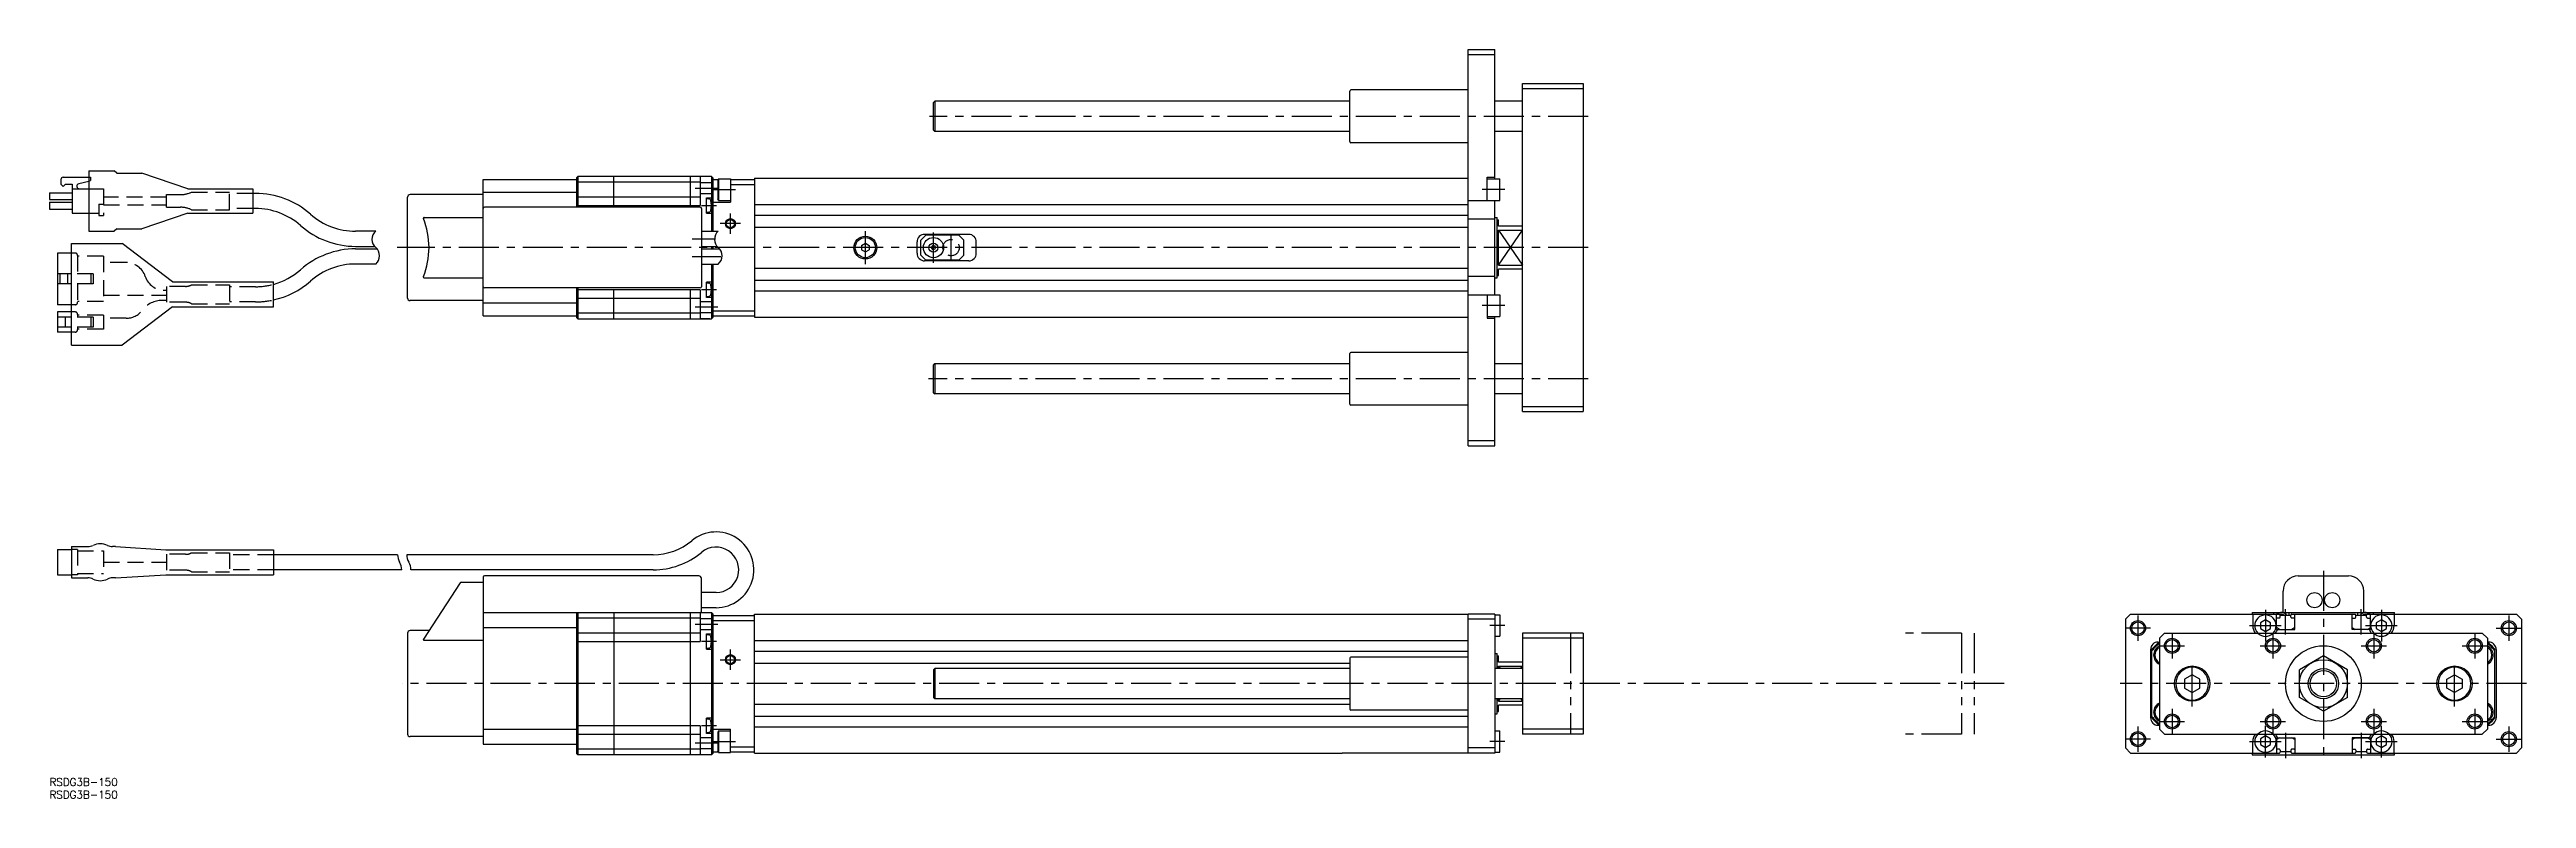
# Model space of a CAD drawing. Extents: x 0 to 982, y -8 to 289.
import ezdxf

# ---------------------------------------------------------------- set-up
doc = ezdxf.new("R2010")
doc.units = 0
doc.header["$LTSCALE"] = 0.5
for name, pattern in [('CENTER', [50.8, 31.75, -6.35, 6.35, -6.35]), ('DASHED', [19.05, 12.7, -6.35]), ('PHANTOM', [63.5, 31.75, -6.35, 6.35, -6.35, 6.35, -6.35])]:
    doc.linetypes.add(name, pattern=pattern)
for name, color, linetype in [('MSM_CENTER', 1, 'CENTER'), ('MSM_CONTINUOUS', 7, 'CONTINUOUS'), ('MSM_DASHED', 4, 'DASHED'), ('MSM_IMAGINARY', 6, 'PHANTOM'), ('MSM_NARROW', 5, 'CONTINUOUS'), ('MSM_PART_NUMBER', 7, 'CONTINUOUS')]:
    doc.layers.add(name, color=color, linetype=linetype)
doc.styles.get("Standard").update_dxf_attribs({"font": 'txt.shx', "height": 3, "bigfont": 'bigfont.shx'})

# ---------------------------------------------------------------- blocks, each defined once
blk = doc.blocks.new('*U2')
at = {"layer": 'MSM_PART_NUMBER'}
blk.add_text('RSDG3B-150', height=3, dxfattribs=at).set_placement((0, -3))
blk = doc.blocks.new('*U3')
at = {"layer": 'MSM_PART_NUMBER'}
blk.add_text('RSDG3B-150', height=3, dxfattribs=at).set_placement((0, -8))

msp = doc.modelspace()

# ---------------------------------------------------------------- linework, layer by layer
at = {"layer": 'MSM_CENTER'}
for p, q in [((609.9, 262.3), (348.9, 262.3)), ((255.9, 233.87), (264.9, 233.87)), ((258.4, 227), (264.4, 227)), ((262.9, 233.28), (271.9, 233.28)), ((576.9, 233.28), (567.9, 233.28)), ((273.9, 219.8), (265.9, 219.8)), ((269.9, 215.8), (269.9, 223.8)), ((323.4, 203.8), (323.4, 216.8)), ((350.4, 204.3), (350.4, 216.3)), ((609.9, 210.3), (137.76, 210.3)), ((254.76, 213.8), (264.04, 213.8)), ((254.76, 206.8), (266.08, 206.8)), ((357.4, 205.05), (357.4, 215.55)), ((264.9, 186.73), (255.9, 186.73)), ((264.4, 193.6), (258.4, 193.6)), ((576.9, 187.32), (567.9, 187.32)), ((609.9, 158.3), (348.4, 158.3)), ((901.4, 82.2), (901.4, 8)), ((255.9, 61.07), (264.9, 61.07)), ((576.9, 60.48), (570.9, 60.48)), ((832.9, 59.5), (822.9, 59.5)), ((827.9, 64.5), (827.9, 54.5)), ((872.17, 60.48), (884.67, 60.48)), ((878.42, 66.73), (878.42, 54.23)), ((886.4, 57), (886.4, 67)), ((916.4, 57), (916.4, 67)), ((918.13, 60.48), (930.63, 60.48)), ((924.38, 66.73), (924.38, 54.23)), ((969.9, 59.5), (979.9, 59.5)), ((974.9, 64.5), (974.9, 54.5)), ((264.4, 54.2), (258.4, 54.2)), ((269.9, 43), (269.9, 51)), ((836.4, 52.5), (846.4, 52.5)), ((841.4, 57.5), (841.4, 47.5)), ((876.4, 52.5), (886.4, 52.5)), ((881.4, 57.5), (881.4, 47.5)), ((916.4, 52.5), (926.4, 52.5)), ((921.4, 57.5), (921.4, 47.5)), ((956.4, 52.5), (966.4, 52.5)), ((961.4, 57.5), (961.4, 47.5)), ((265.9, 47), (273.9, 47)), ((849.4, 28.5), (849.4, 46.5)), ((953.4, 28.5), (953.4, 46.5)), ((774.9, 37.5), (139.9, 37.5)), ((981.9, 37.5), (820.9, 37.5)), ((264.4, 20.8), (258.4, 20.8)), ((827.9, 20.5), (827.9, 10.5)), ((836.4, 22.5), (846.4, 22.5)), ((841.4, 27.5), (841.4, 17.5)), ((876.4, 22.5), (886.4, 22.5)), ((878.42, 8.27), (878.42, 20.77)), ((881.4, 27.5), (881.4, 17.5)), ((916.4, 22.5), (926.4, 22.5)), ((921.4, 27.5), (921.4, 17.5)), ((924.38, 8.27), (924.38, 20.77)), ((956.4, 22.5), (966.4, 22.5)), ((961.4, 27.5), (961.4, 17.5)), ((974.9, 20.5), (974.9, 10.5)), ((264.9, 13.93), (255.9, 13.93)), ((262.9, 14.52), (271.9, 14.52)), ((576.9, 14.52), (570.9, 14.52)), ((832.9, 15.5), (822.9, 15.5)), ((872.17, 14.52), (884.67, 14.52)), ((886.4, 18), (886.4, 8)), ((916.4, 18), (916.4, 8)), ((918.13, 14.52), (930.63, 14.52)), ((969.9, 15.5), (979.9, 15.5))]:
    msp.add_line(p, q, dxfattribs=at)
at = {"layer": 'MSM_CONTINUOUS', "linetype": 'CONTINUOUS'}
for p, q in [((562.4, 131.8), (562.4, 288.8)), ((562.4, 288.8), (572.9, 288.8)), ((562.4, 286.8), (572.9, 286.8)), ((572.9, 237.53), (572.9, 288.8)), ((583.9, 145.3), (583.9, 275.3)), ((583.9, 275.3), (607.9, 275.3)), ((607.9, 275.3), (607.9, 145.3)), ((350.9, 268.3), (350.4, 267.8)), ((350.4, 256.8), (350.4, 267.8)), ((515.08, 268.3), (350.9, 268.3)), ((350.9, 268.3), (350.9, 256.3)), ((515.4, 252.3), (515.4, 272.3)), ((562.4, 272.8), (515.9, 272.8)), ((583.9, 268.3), (572.9, 268.3)), ((583.9, 273.3), (607.9, 273.3)), ((350.4, 256.8), (350.9, 256.3)), ((515.08, 256.3), (350.9, 256.3)), ((583.9, 256.3), (572.9, 256.3)), ((562.4, 251.8), (515.9, 251.8)), ((171.9, 237.3), (208.9, 237.3)), ((208.9, 238), (209.4, 238.5)), ((208.9, 238), (208.9, 226.3)), ((262.4, 238.5), (209.4, 238.5)), ((209.4, 238.5), (209.4, 226.3)), ((209.4, 236.32), (257.9, 236.32)), ((253.9, 238.5), (253.9, 227)), ((257.9, 238.5), (257.9, 227)), ((262.4, 238.5), (262.4, 216.8)), ((262.9, 238), (262.4, 238.5)), ((262.9, 238), (262.9, 216.8)), ((262.9, 237.3), (265.07, 237.3)), ((265.2, 237.53), (264.9, 237.01)), ((264.9, 237.01), (264.9, 229.55)), ((265.2, 237.53), (265.2, 229.03)), ((265.2, 237.53), (269.9, 237.53)), ((269.9, 237.53), (269.9, 228.3)), ((269.9, 237.3), (279.4, 237.3)), ((279.4, 237.8), (562.4, 237.8)), ((279.4, 237.8), (279.4, 182.8)), ((569.9, 228.95), (569.9, 238.28)), ((569.9, 238.28), (572.9, 238.28)), ((569.9, 237.53), (574.9, 237.53)), ((574.9, 229.03), (574.9, 237.53)), ((171.9, 232.22), (208.9, 232.22)), ((257.9, 226.3), (172.4, 226.3)), ((209.4, 230.42), (257.9, 230.42)), ((209.4, 227), (257.9, 227)), ((260.4, 224), (260.4, 230)), ((260.4, 230), (262.9, 230)), ((260.4, 224.25), (260.4, 229.75)), ((260.4, 229.75), (261.25, 229.68)), ((262.9, 228.3), (269.9, 228.3)), ((265.2, 229.03), (264.9, 229.55)), ((265.2, 229.03), (269.9, 229.03)), ((269.9, 235.3), (279.4, 235.3)), ((279.4, 227.45), (562.4, 227.45)), ((562.4, 228.95), (569.9, 228.95)), ((569.9, 229.03), (574.9, 229.03)), ((572.9, 191.57), (572.9, 229.03)), ((258.4, 225.8), (258.4, 194.8)), ((258.4, 216.8), (265.09, 216.8)), ((261.25, 224.32), (260.4, 224.25)), ((260.4, 224), (262.9, 224)), ((279.4, 223.15), (562.4, 223.15)), ((279.4, 218.38), (562.4, 218.38)), ((562.4, 221.65), (572.9, 221.65)), ((572.9, 222.3), (573.9, 222.3)), ((573.9, 198.3), (573.9, 222.3)), ((573.9, 221.3), (574.4, 221.3)), ((574.4, 218.8), (574.4, 221.3)), ((583.9, 218.8), (574.4, 218.8)), ((574.4, 203.32), (574.4, 217.28)), ((574.4, 217.28), (583.9, 217.28)), ((258.4, 210.8), (264.59, 210.8)), ((258.4, 209.8), (265.58, 209.8)), ((262.4, 210.8), (262.4, 209.8)), ((262.9, 210.8), (262.9, 209.8)), ((262.9, 210.8), (262.9, 209.8)), ((321.9, 211.17), (323.4, 212.03)), ((321.9, 211.17), (321.9, 209.43)), ((321.9, 209.43), (323.4, 208.57)), ((323.4, 212.03), (324.9, 211.17)), ((323.4, 208.57), (324.9, 209.43)), ((324.9, 211.17), (324.9, 209.43)), ((343.9, 208.05), (343.9, 212.55)), ((347.4, 215.3), (345.4, 213.3)), ((345.4, 207.3), (345.4, 213.3)), ((345.4, 207.3), (347.4, 205.3)), ((364.4, 215.55), (346.9, 215.55)), ((360.4, 215.3), (347.4, 215.3)), ((349.97, 211.05), (349.54, 210.3)), ((349.54, 210.3), (349.97, 209.55)), ((350.84, 211.05), (349.97, 211.05)), ((350.84, 209.55), (349.97, 209.55)), ((350.84, 211.05), (351.27, 210.3)), ((351.27, 210.3), (350.84, 209.55)), ((362.4, 213.3), (360.4, 215.3)), ((362.4, 207.3), (360.4, 205.3)), ((362.4, 207.3), (362.4, 213.3)), ((367.4, 208.05), (367.4, 212.55)), ((258.4, 203.8), (265.09, 203.8)), ((260.4, 190.6), (260.4, 196.6)), ((262.9, 196.6), (260.4, 196.6)), ((262.4, 203.8), (262.4, 182.1)), ((262.9, 203.8), (262.9, 182.6)), ((279.4, 202.22), (562.4, 202.22)), ((279.4, 197.45), (562.4, 197.45)), ((364.4, 205.05), (346.9, 205.05)), ((360.4, 205.3), (347.4, 205.3)), ((562.4, 198.95), (572.9, 198.95)), ((572.9, 198.3), (573.9, 198.3)), ((573.9, 199.3), (574.4, 199.3)), ((574.4, 203.32), (583.9, 203.32)), ((583.9, 201.8), (574.4, 201.8)), ((574.4, 199.3), (574.4, 201.8)), ((171.9, 188.39), (208.9, 188.39)), ((257.9, 194.3), (172.4, 194.3)), ((208.9, 194.3), (208.9, 182.6)), ((209.4, 194.3), (209.4, 182.1)), ((257.9, 193.6), (209.4, 193.6)), ((257.9, 190.18), (209.4, 190.18)), ((253.9, 193.6), (253.9, 182.1)), ((257.9, 193.6), (257.9, 182.1)), ((260.4, 190.85), (260.4, 196.35)), ((260.4, 196.35), (261.25, 196.28)), ((261.25, 190.92), (260.4, 190.85)), ((262.9, 190.6), (260.4, 190.6)), ((279.4, 193.15), (562.4, 193.15)), ((562.4, 191.65), (569.9, 191.65)), ((569.9, 191.65), (569.9, 182.32)), ((569.9, 191.57), (574.9, 191.57)), ((574.9, 191.57), (574.9, 183.07)), ((171.9, 183.3), (208.9, 183.3)), ((209.4, 182.1), (208.9, 182.6)), ((257.9, 184.28), (209.4, 184.28)), ((209.4, 182.1), (231.1, 182.1)), ((229.46, 182.1), (261.76, 182.1)), ((261.76, 182.1), (257.9, 182.1)), ((257.9, 182.1), (262.4, 182.1)), ((262.4, 182.1), (262.9, 182.6)), ((262.9, 185.3), (279.4, 185.3)), ((262.9, 183.3), (279.4, 183.3)), ((279.4, 182.8), (562.4, 182.8)), ((569.9, 183.07), (574.9, 183.07)), ((569.9, 182.32), (572.9, 182.32)), ((572.9, 131.8), (572.9, 183.07)), ((515.4, 148.3), (515.4, 168.3)), ((562.4, 168.8), (515.9, 168.8)), ((350.9, 164.3), (350.4, 163.8)), ((350.4, 152.8), (350.4, 163.8)), ((515.08, 164.3), (350.9, 164.3)), ((350.9, 164.3), (350.9, 152.3)), ((583.9, 164.3), (572.9, 164.3)), ((350.4, 152.8), (350.9, 152.3)), ((515.08, 152.3), (350.9, 152.3)), ((562.4, 147.8), (515.9, 147.8)), ((583.9, 152.3), (572.9, 152.3)), ((583.9, 147.3), (607.9, 147.3)), ((583.9, 145.3), (607.9, 145.3)), ((562.4, 133.8), (572.9, 133.8)), ((562.4, 131.8), (572.9, 131.8))]:
    msp.add_line(p, q, dxfattribs=at)
at = {"layer": 'MSM_CONTINUOUS'}
for p, q in [((4.5, 237.26), (4.5, 235.46)), ((5.4, 238.16), (15.63, 238.16)), ((11.56, 235.66), (15.63, 236.7)), ((15.63, 240.8), (15.63, 216.8)), ((15.63, 240.8), (25.63, 240.8)), ((26.63, 239.8), (25.63, 240.8)), ((26.63, 239.8), (36.63, 239.8)), ((54.78, 233.6), (36.63, 239.8)), ((171.9, 183.3), (171.9, 237.3)), ((223.74, 227), (223.74, 238.5)), ((0, 232.04), (9, 232.04)), ((0, 232.04), (0, 229.34)), ((0, 229.34), (9, 229.34)), ((0, 228.26), (9, 228.26)), ((0, 228.26), (0, 225.56)), ((5.4, 234.56), (4.5, 235.46)), ((5.4, 234.56), (6.3, 235.46)), ((6.3, 235.46), (9, 235.46)), ((9, 235.46), (9, 223.94)), ((9, 233.66), (15.63, 233.66)), ((54.78, 233.6), (80.63, 233.6)), ((80.63, 233.6), (80.63, 224)), ((81.64, 231.8), (80.63, 231.8)), ((141.9, 190.3), (141.9, 230.3)), ((171.9, 231.3), (142.9, 231.3)), ((0, 225.56), (9, 225.56)), ((9, 223.94), (15.63, 223.94)), ((15.63, 216.8), (25.63, 216.8)), ((26.63, 217.8), (25.63, 216.8)), ((26.63, 217.8), (36.63, 217.8)), ((54.78, 224), (36.63, 217.8)), ((54.78, 224), (80.63, 224)), ((81.64, 225.8), (80.63, 225.8)), ((129.33, 216.8), (121.33, 216.8)), ((148.49, 222.3), (171.9, 222.3)), ((3.13, 208.15), (3.13, 187.65)), ((8.73, 208.15), (3.13, 208.15)), ((8.73, 171.6), (8.73, 212)), ((8.73, 212), (28.73, 212)), ((48.73, 196.75), (28.73, 212)), ((121.33, 210.8), (128.83, 210.8)), ((121.33, 209.8), (129.83, 209.8)), ((8.73, 199.9), (3.13, 199.9)), ((4.13, 199.9), (4.13, 195.9)), ((7.13, 199.9), (7.13, 195.9)), ((48.73, 196.75), (88.73, 196.75)), ((88.73, 186.85), (88.73, 196.75)), ((129.33, 203.8), (121.33, 203.8)), ((148.48, 198.3), (171.9, 198.3)), ((8.73, 195.9), (3.13, 195.9)), ((8.73, 187.65), (3.13, 187.65)), ((48.73, 186.85), (28.73, 171.6)), ((48.73, 186.85), (88.73, 186.85)), ((171.9, 189.3), (142.87, 189.3)), ((223.74, 182.1), (223.74, 193.6)), ((3.13, 184.8), (3.13, 176.8)), ((8.73, 184.8), (3.13, 184.8)), ((8.73, 182.8), (3.13, 182.8)), ((8.73, 178.8), (3.13, 178.8)), ((8.73, 176.8), (3.13, 176.8)), ((6.13, 182.8), (6.13, 178.8)), ((8.73, 171.6), (28.73, 171.6)), ((3.13, 90.61), (3.13, 80.61)), ((3.13, 90.61), (8.73, 90.61)), ((8.73, 91.81), (8.73, 79.41)), ((8.73, 91.81), (15.18, 91.81)), ((26.09, 91.81), (25, 91.81)), ((26.09, 91.81), (46.09, 90.56)), ((46.09, 90.56), (88.73, 90.56)), ((88.73, 90.56), (88.73, 80.66)), ((137.98, 88.61), (88.73, 88.61)), ((239.28, 88.61), (141.61, 88.61)), ((3.13, 80.61), (8.73, 80.61)), ((8.73, 79.41), (15.18, 79.41)), ((26.09, 79.41), (25, 79.41)), ((26.09, 79.41), (46.09, 80.66)), ((46.09, 80.66), (88.73, 80.66)), ((139.6, 82.61), (88.73, 82.61)), ((239.28, 82.61), (143.23, 82.61)), ((171.9, 79.7), (171.9, 13.5)), ((257.4, 80.2), (172.4, 80.2)), ((258.4, 66.2), (258.4, 79.2)), ((891.4, 80.2), (911.4, 80.2)), ((162.75, 77.47), (148.21, 55.07)), ((163.14, 77.7), (171.9, 77.7)), ((264.2, 73.61), (258.4, 73.61)), ((885.4, 65.7), (885.4, 74.2)), ((917.4, 65.7), (917.4, 74.2)), ((171.9, 65.7), (262.4, 65.7)), ((171.9, 59.79), (208.9, 59.79)), ((208.9, 65.7), (208.9, 9.8)), ((208.9, 65.2), (209.4, 65.7)), ((209.4, 65.7), (209.4, 9.3)), ((209.4, 63.52), (257.9, 63.52)), ((223.74, 65.7), (223.74, 9.3)), ((253.9, 65.7), (253.9, 9.3)), ((257.9, 65.7), (257.9, 54.2)), ((264.2, 67.61), (258.4, 67.61)), ((262.4, 65.7), (262.4, 9.3)), ((262.9, 65.2), (262.4, 65.7)), ((262.9, 65.2), (262.9, 9.8)), ((262.9, 64.5), (262.9, 10.5)), ((262.9, 64.5), (279.4, 64.5)), ((262.9, 62.5), (279.4, 62.5)), ((279.4, 10), (279.4, 65)), ((279.4, 10), (279.4, 65)), ((279.4, 65), (562.4, 65)), ((572.9, 65), (562.4, 65)), ((562.4, 10), (562.4, 65)), ((572.9, 63), (562.4, 63)), ((572.9, 65), (572.9, 10)), ((572.9, 64.75), (574.9, 64.75)), ((574.9, 64.75), (574.9, 56.25)), ((822.9, 63), (824.9, 65)), ((822.9, 63), (822.9, 12)), ((824.9, 65), (883.95, 65)), ((873.2, 65.7), (873.2, 65)), ((873.2, 65.7), (929.6, 65.7)), ((873.4, 65), (873.4, 60.48)), ((878.42, 62.79), (876.42, 61.64)), ((876.42, 61.64), (876.42, 59.33)), ((876.42, 59.33), (878.42, 58.17)), ((880.42, 61.64), (878.42, 62.79)), ((878.42, 58.17), (880.42, 59.33)), ((880.42, 59.33), (880.42, 61.64)), ((881.7, 65), (881.7, 65.7)), ((882.75, 59), (882.75, 65)), ((883.96, 59), (882.75, 59.7)), ((882.75, 59), (890.05, 59)), ((883.95, 63.5), (882.95, 63.5)), ((884.25, 63.8), (884.25, 64.7)), ((888.55, 64.5), (884.25, 64.5)), ((887.7, 65.7), (887.7, 64.5)), ((888.55, 63.8), (888.55, 64.7)), ((890.05, 59.7), (888.84, 59)), ((888.85, 65), (913.95, 65)), ((889.85, 63.5), (888.85, 63.5)), ((890.05, 59), (890.05, 65)), ((912.75, 59), (912.75, 65)), ((912.75, 59.7), (913.96, 59)), ((920.05, 59), (912.75, 59)), ((912.95, 63.5), (913.95, 63.5)), ((914.25, 63.8), (914.25, 64.7)), ((918.55, 64.5), (914.25, 64.5)), ((915.1, 64.5), (915.1, 65.7)), ((918.55, 63.8), (918.55, 64.7)), ((918.84, 59), (920.05, 59.7)), ((918.85, 65), (977.9, 65)), ((918.85, 63.5), (919.85, 63.5)), ((920.05, 59), (920.05, 65)), ((921.1, 65.7), (921.1, 65)), ((924.38, 62.79), (922.38, 61.64)), ((922.38, 61.64), (922.38, 59.33)), ((922.38, 59.33), (924.38, 58.17)), ((926.38, 61.64), (924.38, 62.79)), ((924.38, 58.17), (926.38, 59.33)), ((926.38, 59.33), (926.38, 61.64)), ((929.4, 65), (929.4, 60.48)), ((929.6, 65), (929.6, 65.7)), ((977.9, 65), (979.9, 63)), ((979.9, 63), (979.9, 12)), ((141.9, 57.5), (141.9, 17.5)), ((150.43, 58.5), (142.9, 58.5)), ((148.5, 54.73), (171.9, 54.73)), ((209.4, 57.62), (257.9, 57.62)), ((209.4, 54.2), (257.9, 54.2)), ((260.4, 51.2), (260.4, 57.2)), ((260.4, 57.2), (262.9, 57.2)), ((260.4, 56.95), (261.25, 56.88)), ((261.25, 51.52), (260.4, 51.45)), ((260.4, 51.2), (262.9, 51.2)), ((279.4, 54.65), (562.4, 54.65)), ((279.4, 50.35), (562.4, 50.35)), ((572.9, 56.25), (574.9, 56.25)), ((572.9, 49.5), (573.9, 49.5)), ((573.9, 43.5), (573.9, 49.5)), ((583.9, 57.5), (583.9, 17.5)), ((607.9, 57.5), (583.9, 57.5)), ((607.9, 55.5), (583.9, 55.5)), ((607.9, 57.5), (607.9, 17.5)), ((832.9, 51), (832.9, 24)), ((833.4, 23.9), (833.4, 51.1)), ((835.8, 53.5), (836.4, 53.5)), ((835.9, 54), (836.4, 54)), ((836.4, 55.5), (838.4, 57.5)), ((836.4, 55.5), (836.4, 19.5)), ((838.4, 57.5), (964.4, 57.5)), ((964.4, 57.5), (966.4, 55.5)), ((966.4, 55.5), (966.4, 19.5)), ((966.9, 54), (966.4, 54)), ((967, 53.5), (966.4, 53.5)), ((969.4, 23.9), (969.4, 51.1)), ((969.9, 51), (969.9, 24)), ((279.4, 45.58), (515.4, 45.58)), ((350.4, 43), (350.9, 43.5)), ((350.4, 43), (350.4, 32)), ((515.4, 43.5), (350.9, 43.5)), ((350.9, 43.5), (350.9, 31.5)), ((515.4, 47.6), (515.4, 27.4)), ((562.4, 48), (515.8, 48)), ((583.9, 43.5), (572.9, 43.5)), ((573.9, 48.5), (574.4, 48.5)), ((574.4, 46), (574.4, 48.5)), ((583.9, 46), (574.4, 46)), ((574.4, 44.48), (583.9, 44.48)), ((574.4, 43.5), (574.4, 44.48)), ((849.4, 40.96), (846.4, 39.23)), ((852.4, 39.23), (849.4, 40.96)), ((901.4, 48.47), (891.9, 42.98)), ((891.9, 32.02), (891.9, 42.98)), ((910.9, 42.98), (901.4, 48.47)), ((910.9, 32.02), (910.9, 42.98)), ((950.4, 39.23), (953.4, 40.96)), ((953.4, 40.96), (956.4, 39.23)), ((350.9, 31.5), (350.4, 32)), ((515.4, 31.5), (350.9, 31.5)), ((583.9, 31.5), (572.9, 31.5)), ((573.9, 25.5), (573.9, 31.5)), ((574.4, 30.52), (574.4, 31.5)), ((574.4, 30.52), (583.9, 30.52)), ((846.4, 39.23), (846.4, 35.77)), ((846.4, 35.77), (849.4, 34.04)), ((849.4, 34.04), (852.4, 35.77)), ((852.4, 35.77), (852.4, 39.23)), ((901.4, 26.53), (891.9, 32.02)), ((910.9, 32.02), (901.4, 26.53)), ((950.4, 35.77), (950.4, 39.23)), ((953.4, 34.04), (950.4, 35.77)), ((956.4, 35.77), (953.4, 34.04)), ((956.4, 39.23), (956.4, 35.77)), ((257.9, 20.8), (209.4, 20.8)), ((257.9, 20.8), (257.9, 9.3)), ((260.4, 17.8), (260.4, 23.8)), ((262.9, 23.8), (260.4, 23.8)), ((260.4, 23.55), (261.25, 23.48)), ((279.4, 29.42), (515.4, 29.42)), ((279.4, 24.65), (562.4, 24.65)), ((279.4, 20.35), (562.4, 20.35)), ((562.4, 27), (515.8, 27)), ((572.9, 25.5), (573.9, 25.5)), ((573.9, 26.5), (574.4, 26.5)), ((583.9, 29), (574.4, 29)), ((574.4, 26.5), (574.4, 29)), ((835.8, 21.5), (836.4, 21.5)), ((835.9, 21), (836.4, 21)), ((967, 21.5), (966.4, 21.5)), ((966.9, 21), (966.4, 21)), ((171.9, 16.5), (142.9, 16.5)), ((171.9, 19.41), (208.9, 19.41)), ((171.9, 13.5), (208.9, 13.5)), ((257.9, 17.38), (209.4, 17.38)), ((257.9, 11.48), (209.4, 11.48)), ((261.25, 18.12), (260.4, 18.05)), ((262.9, 17.8), (260.4, 17.8)), ((262.9, 19.5), (269.9, 19.5)), ((262.9, 10.5), (265.07, 10.5)), ((265.2, 18.77), (264.9, 18.25)), ((264.9, 18.25), (264.9, 10.79)), ((265.2, 10.27), (264.9, 10.79)), ((265.2, 18.77), (265.2, 10.27)), ((265.2, 18.77), (269.9, 18.77)), ((265.2, 10.27), (269.9, 10.27)), ((269.9, 10.27), (269.9, 19.5)), ((269.9, 12.5), (279.4, 12.5)), ((269.9, 10.5), (279.4, 10.5)), ((279.4, 10), (512.4, 10)), ((572.9, 10), (512.4, 10)), ((572.9, 12), (562.4, 12)), ((572.9, 18.79), (574.9, 18.79)), ((572.9, 10.29), (574.9, 10.29)), ((574.9, 10.29), (574.9, 18.79)), ((607.9, 19.5), (583.9, 19.5)), ((607.9, 17.5), (583.9, 17.5)), ((824.9, 10), (822.9, 12)), ((824.9, 10), (883.95, 10)), ((838.4, 17.5), (836.4, 19.5)), ((838.4, 17.5), (964.4, 17.5)), ((873.2, 10), (873.2, 9.3)), ((873.4, 10), (873.4, 14.52)), ((878.42, 16.83), (876.42, 15.67)), ((876.42, 15.67), (876.42, 13.36)), ((876.42, 13.36), (878.42, 12.21)), ((880.42, 15.67), (878.42, 16.83)), ((878.42, 12.21), (880.42, 13.36)), ((880.42, 13.36), (880.42, 15.67)), ((882.75, 16), (882.75, 10)), ((882.75, 16), (890.05, 16)), ((883.96, 16), (882.75, 15.3)), ((883.95, 11.5), (882.95, 11.5)), ((884.25, 11.2), (884.25, 10.3)), ((888.55, 10.5), (884.25, 10.5)), ((888.55, 11.2), (888.55, 10.3)), ((890.05, 15.3), (888.84, 16)), ((889.85, 11.5), (888.85, 11.5)), ((888.85, 10), (913.95, 10)), ((888.85, 10), (913.95, 10)), ((890.05, 16), (890.05, 10)), ((920.05, 16), (912.75, 16)), ((912.75, 16), (912.75, 10)), ((912.75, 15.3), (913.96, 16)), ((912.95, 11.5), (913.95, 11.5)), ((914.02, 16), (918.79, 16)), ((914.25, 11.2), (914.25, 10.3)), ((918.55, 10.5), (914.25, 10.5)), ((918.55, 11.2), (918.55, 10.3)), ((918.84, 16), (920.05, 15.3)), ((918.85, 11.5), (919.85, 11.5)), ((918.85, 10), (977.9, 10)), ((920.05, 16), (920.05, 10)), ((924.38, 16.83), (922.38, 15.67)), ((922.38, 15.67), (922.38, 13.36)), ((922.38, 13.36), (924.38, 12.21)), ((926.38, 15.67), (924.38, 16.83)), ((924.38, 12.21), (926.38, 13.36)), ((926.38, 13.36), (926.38, 15.67)), ((929.4, 10), (929.4, 14.52)), ((929.6, 9.3), (929.6, 10)), ((964.4, 17.5), (966.4, 19.5)), ((979.9, 12), (977.9, 10)), ((209.4, 9.3), (208.9, 9.8)), ((262.4, 9.3), (209.4, 9.3)), ((262.4, 9.3), (262.9, 9.8)), ((873.2, 9.3), (929.6, 9.3))]:
    msp.add_line(p, q, dxfattribs=at)
at = {"layer": 'MSM_CONTINUOUS', "linetype": 'CONTINUOUS'}
for centre, radius in [((269.9, 219.8), 1.62), ((323.4, 210.3), 4.5), ((323.4, 210.3), 4), ((350.4, 210.3), 4), ((350.4, 210.3), 1.8)]:
    msp.add_circle(centre, radius, dxfattribs=at)
at = {"layer": 'MSM_CONTINUOUS'}
for centre, radius in [((897.9, 70.61), 3), ((904.9, 70.61), 3), ((827.9, 59.5), 2.46), ((974.9, 59.5), 2.46), ((841.4, 52.5), 2.46), ((881.4, 52.5), 2.46), ((901.4, 37.5), 15), ((921.4, 52.5), 2.46), ((961.4, 52.5), 2.46), ((269.9, 47), 1.62), ((849.4, 37.5), 7), ((901.4, 37.5), 9.5), ((901.4, 37.5), 6), ((953.4, 37.5), 7), ((841.4, 22.5), 2.46), ((881.4, 22.5), 2.46), ((921.4, 22.5), 2.46), ((961.4, 22.5), 2.46), ((827.9, 15.5), 2.46), ((974.9, 15.5), 2.46)]:
    msp.add_circle(centre, radius, dxfattribs=at)
at = {"layer": 'MSM_CONTINUOUS', "linetype": 'CONTINUOUS'}
for centre, radius, start, end in [((516.34, 271.86), 1.04, 115.07604, 154.92396), ((516.34, 252.74), 1.04, 205.07809, 244.9187), ((257.9, 225.8), 0.5, 0, 90), ((261.16, 228.68), 1, 16.25703, 85), ((255.4, 227), 7, 343.74297, 16.25703), ((261.16, 225.32), 1, 275, 343.74297), ((346.9, 212.55), 3, 90, 180.00001), ((346.9, 208.05), 3, 179.99999, 270), ((364.4, 212.55), 3, 0, 90), ((364.4, 208.05), 3, 270, 0), ((257.9, 194.8), 0.5, 270, 0), ((261.16, 195.28), 1, 16.25703, 85), ((261.16, 191.92), 1, 275, 343.74297), ((255.4, 193.6), 7, 343.74297, 16.25703), ((516.34, 167.86), 1.04, 115.07604, 154.92396), ((516.34, 148.74), 1.04, 205.07809, 244.9187)]:
    msp.add_arc(centre, radius, start, end, dxfattribs=at)
at = {"layer": 'MSM_CONTINUOUS'}
for centre, radius, start, end in [((5.4, 237.26), 0.9, 89.99998, 179.99996), ((11.81, 234.67), 1.01, 104.38142, 270), ((81.64, 198.8), 33, 48.59038, 90), ((142.9, 230.3), 1, 90, 180), ((172.4, 225.8), 0.5, 90, 180), ((81.64, 198.8), 27, 48.59038, 90), ((121.33, 243.8), 33, 228.59038, 270), ((121.33, 243.8), 27, 228.59038, 270), ((148.48, 221.96), 0.321, 119.64284, 209.54738), ((119.62, 210.29), 30.81, 338.11274, 21.93622), ((148.56, 221.82), 0.484, 88.26982, 119.01894), ((121.33, 176.8), 33, 90, 131.40962), ((81.64, 221.8), 27, 285.20706, 311.40962), ((81.64, 221.8), 33, 282.39298, 311.40962), ((121.33, 176.8), 27, 90, 131.40962), ((148.49, 198.64), 0.321, 149.32921, 239.23375), ((148.57, 198.78), 0.484, 239.85765, 270.60677), ((142.9, 190.3), 1, 180, 270), ((172.4, 194.8), 0.5, 180, 270), ((15.18, 96.61), 4.8, 270, 295.26441), ((20.09, 86.21), 6.7, 64.73559, 115.26441), ((25, 96.61), 4.8, 244.73559, 270), ((239.28, 112.61), 24, 270, 309.71514), ((239.28, 112.61), 24, 270, 309.71514), ((239.28, 112.61), 24, 270, 309.71514), ((239.28, 112.61), 24, 270, 309.71514), ((239.28, 112.61), 24, 270, 309.71514), ((239.28, 112.61), 30, 270, 309.71514), ((264.2, 82.61), 15, 270, 129.71514), ((264.2, 82.61), 9, 270, 129.71514), ((15.18, 74.61), 4.8, 64.73559, 90), ((20.09, 85.01), 6.7, 244.73559, 295.26441), ((25, 74.61), 4.8, 90, 115.26441), ((172.4, 79.7), 0.5, 90, 180), ((257.4, 79.2), 1, 0, 90), ((891.4, 74.2), 6, 90, 180), ((911.4, 74.2), 6, 0, 90), ((163.17, 77.2), 0.5, 90, 146.90917), ((257.9, 66.2), 0.5, 270, 0), ((257.9, 66.2), 0.5, 270, 0), ((878.4, 60.5), 5, 180.21905, 216.8699), ((878.44, 60.5), 4.25, 315.09913, 224.90087), ((878.4, 60.5), 5, 323.1301, 342.54239), ((882.95, 63.3), 0.2, 90, 180.00001), ((884.7, 62.95), 2.75, 34.30765, 131.80184), ((884.7, 62.95), 2.68, 35.39779, 129.99465), ((883.95, 64.7), 0.3, 0, 90), ((883.95, 63.8), 0.3, 270, 0), ((884.7, 62.95), 1.96, 52.27594, 104.44563), ((888.85, 64.7), 0.3, 90, 180.00001), ((888.85, 63.8), 0.3, 179.99999, 270), ((889.85, 63.3), 0.2, 0, 90), ((912.95, 63.3), 0.2, 90, 180.00001), ((913.95, 64.7), 0.3, 0, 90), ((913.95, 63.8), 0.3, 270, 0), ((918.1, 62.95), 2.75, 48.19816, 145.69235), ((918.1, 62.95), 2.68, 50.00535, 144.60221), ((918.1, 62.95), 1.96, 75.55437, 127.72406), ((918.85, 64.7), 0.3, 90, 180.00001), ((918.85, 63.8), 0.3, 179.99999, 270), ((924.4, 60.5), 5, 197.45761, 216.8699), ((919.85, 63.3), 0.2, 0, 90), ((924.38, 60.5), 4.25, 315.09913, 224.90087), ((924.4, 60.5), 5, 323.1301, 359.78095), ((142.9, 57.5), 1, 90, 180), ((148.34, 54.96), 0.172, 141.40034, 218.59966), ((148.46, 55.09), 0.342, 223.41976, 257.85464), ((148.58, 55.53), 0.801, 256.0894, 270.54797), ((261.16, 55.88), 1, 16.25703, 85), ((261.16, 52.52), 1, 275, 343.74297), ((255.4, 54.2), 7, 343.74297, 16.25703), ((835.9, 51), 3, 90, 180), ((849.4, 37.5), 21, 130.36758, 139.63238), ((849.4, 37.5), 20.6, 129.12898, 140.95935), ((838.09, 48.81), 4, 114.93393, 245.06607), ((838.09, 48.81), 3.5, 118.80287, 241.19713), ((953.4, 37.5), 20.6, 39.04065, 50.87102), ((964.72, 48.81), 4, 294.93393, 65.06607), ((964.72, 48.81), 3.5, 298.80287, 61.19713), ((966.9, 51), 3, 0, 90), ((953.4, 37.5), 21, 40.36762, 49.63242), ((516.05, 47.35), 0.7, 111.16721, 158.83206), ((849.4, 37.5), 6.5, 0, 359.99971), ((953.4, 37.5), 6.5, 180.00029, 180), ((838.09, 26.19), 4, 114.93393, 245.06607), ((964.72, 26.19), 4, 294.93393, 65.06607), ((261.16, 22.48), 1, 16.25703, 85), ((255.4, 20.8), 7, 343.74297, 16.25703), ((516.05, 27.65), 0.7, 201.16799, 248.83284), ((835.9, 24), 3, 180, 270), ((849.4, 37.5), 20.6, 219.0406, 230.87102), ((849.4, 37.5), 21, 220.36757, 229.63236), ((838.09, 26.19), 3.5, 118.80287, 241.19713), ((964.72, 26.19), 3.5, 298.80287, 61.19713), ((953.4, 37.5), 20.6, 309.12898, 320.9594), ((966.9, 24), 3, 270, 0), ((953.4, 37.5), 21, 310.36764, 319.63243), ((142.9, 17.5), 1, 180, 270), ((261.16, 19.12), 1, 275, 343.74297), ((878.4, 14.5), 5, 143.13076, 179.77987), ((878.44, 14.54), 4.25, 135.85548, 44.14452), ((878.42, 14.51), 4.98, 17.41022, 36.88837), ((882.95, 11.7), 0.2, 179.99999, 270), ((883.95, 11.2), 0.3, 0, 90), ((883.95, 10.3), 0.3, 270, 0), ((888.85, 11.2), 0.3, 90, 180.00001), ((888.85, 10.3), 0.3, 179.99999, 270), ((889.85, 11.7), 0.2, 270, 0), ((912.95, 11.7), 0.2, 179.99999, 270), ((913.95, 11.2), 0.3, 0, 90), ((913.95, 10.3), 0.3, 270, 0), ((918.85, 11.2), 0.3, 90, 180.00001), ((918.85, 10.3), 0.3, 179.99999, 270), ((924.4, 14.5), 5, 143.1301, 162.54239), ((919.85, 11.7), 0.2, 270, 0), ((924.4, 14.54), 4.25, 135.85548, 44.14452), ((924.4, 14.5), 5, 0.21822, 36.8699)]:
    msp.add_arc(centre, radius, start, end, dxfattribs=at)
at = {"layer": 'MSM_DASHED'}
for p, q in [((15.63, 238.16), (16.2, 238.16)), ((15.63, 236.7), (16.2, 236.85)), ((16.2, 238.16), (16.2, 236.85)), ((257.9, 236.12), (262.9, 236.12)), ((15.63, 233.66), (21.33, 233.66)), ((19.53, 227.54), (19.53, 223.04)), ((19.53, 227.54), (21.33, 227.54)), ((21.33, 233.66), (21.33, 223.04)), ((46.33, 230.3), (21.33, 230.3)), ((21.33, 227.3), (46.33, 227.3)), ((46.33, 231.3), (51.97, 231.3)), ((46.33, 226.3), (46.33, 231.3)), ((46.33, 226.3), (51.97, 226.3)), ((56.33, 232.3), (71.33, 232.3)), ((71.33, 225.3), (71.33, 232.3)), ((80.63, 231.8), (71.33, 231.8)), ((262.9, 231.62), (257.9, 231.62)), ((15.63, 223.94), (19.53, 223.94)), ((19.53, 223.04), (21.33, 223.04)), ((56.33, 225.3), (71.33, 225.3)), ((80.63, 225.8), (71.33, 225.8)), ((10.13, 208.15), (8.73, 208.15)), ((11.13, 207.15), (11.13, 199.9)), ((21.33, 206.9), (11.13, 206.9)), ((21.33, 206.9), (21.33, 188.9)), ((17.33, 199.9), (8.73, 199.9)), ((16.33, 199.9), (16.33, 195.9)), ((17.33, 199.9), (17.33, 195.9)), ((30.36, 204.4), (21.33, 204.4)), ((17.33, 195.9), (8.73, 195.9)), ((10.13, 187.65), (8.73, 187.65)), ((11.13, 195.9), (11.13, 188.65)), ((21.33, 188.9), (11.13, 188.9)), ((21.33, 191.4), (46.33, 191.4)), ((46.33, 189.4), (44.68, 189.4)), ((45.56, 193.4), (46.33, 193.4)), ((46.33, 194.95), (46.33, 188.65)), ((53.96, 194.95), (46.33, 194.95)), ((53.96, 188.65), (46.33, 188.65)), ((56.33, 195.55), (71.33, 195.55)), ((56.33, 188.05), (71.33, 188.05)), ((71.33, 195.55), (71.33, 188.05)), ((81.64, 194.8), (71.33, 194.8)), ((81.64, 188.8), (71.33, 188.8)), ((257.9, 188.98), (262.9, 188.98)), ((10.13, 184.8), (8.73, 184.8)), ((17.33, 182.8), (8.73, 182.8)), ((17.33, 178.8), (8.73, 178.8)), ((10.13, 176.8), (8.73, 176.8)), ((11.13, 183.8), (11.13, 182.8)), ((21.33, 183.55), (11.13, 183.55)), ((11.13, 178.8), (11.13, 177.8)), ((21.33, 178.05), (11.13, 178.05)), ((16.33, 182.8), (16.33, 178.8)), ((17.33, 182.8), (17.33, 178.8)), ((21.33, 183.55), (21.33, 178.05)), ((30.36, 182.3), (21.33, 182.3)), ((262.9, 184.48), (257.9, 184.48)), ((11.13, 90.61), (8.73, 90.61)), ((11.13, 90.61), (11.13, 80.61)), ((11.13, 90.11), (21.33, 90.11)), ((21.33, 90.11), (21.33, 81.11)), ((46.33, 88.76), (46.33, 82.46)), ((53.96, 88.76), (46.33, 88.76)), ((56.33, 89.36), (71.33, 89.36)), ((71.33, 89.36), (71.33, 81.86)), ((88.73, 88.61), (71.33, 88.61)), ((11.13, 80.61), (8.73, 80.61)), ((11.13, 81.11), (21.33, 81.11)), ((21.33, 85.61), (46.33, 85.61)), ((53.96, 82.46), (46.33, 82.46)), ((56.33, 81.86), (71.33, 81.86)), ((88.73, 82.61), (71.33, 82.61)), ((257.9, 63.32), (262.9, 63.32)), ((262.9, 58.82), (257.9, 58.82)), ((257.9, 16.18), (262.9, 16.18)), ((262.9, 11.68), (257.9, 11.68))]:
    msp.add_line(p, q, dxfattribs=at)
msp.add_circle((357.4, 210.3), 3.25, dxfattribs=at)
for centre, radius, start, end in [((51.97, 241.3), 10, 270, 295.84193), ((51.97, 216.3), 10, 64.15807, 90), ((10.13, 207.15), 1, 0, 90), ((30.36, 196.4), 8, 18.20996, 90), ((45.56, 201.4), 8, 198.20996, 270), ((10.13, 188.65), 1, 270, 0), ((44.68, 179.4), 10, 90, 142.73117), ((53.96, 199.95), 5, 270, 298.35764), ((53.96, 183.65), 5, 61.64236, 90), ((81.64, 221.8), 27, 270, 285.20706), ((81.64, 221.8), 33, 270, 282.39298), ((10.13, 183.8), 1, 359.99999, 90), ((10.13, 177.8), 1, 270, 0.00001), ((30.36, 190.3), 8, 270, 322.73117), ((53.96, 93.76), 5, 270, 298.35764), ((53.96, 77.46), 5, 61.64236, 90)]:
    msp.add_arc(centre, radius, start, end, dxfattribs=at)
at = {"layer": 'MSM_IMAGINARY'}
for p, q in [((602.9, 57.5), (602.9, 17.5)), ((757.9, 57.5), (733.9, 57.5)), ((757.9, 57.5), (757.9, 17.5)), ((762.9, 57.5), (762.9, 17.5)), ((757.9, 17.5), (733.9, 17.5))]:
    msp.add_line(p, q, dxfattribs=at)
at = {"layer": 'MSM_NARROW'}
for p, q in [((574.4, 203.32), (583.9, 217.28)), ((574.4, 217.28), (583.9, 203.32)), ((574.4, 44.48), (575.07, 43.5)), ((583.23, 43.5), (583.9, 44.48)), ((574.4, 30.52), (575.07, 31.5)), ((583.23, 31.5), (583.9, 30.52))]:
    msp.add_line(p, q, dxfattribs=at)
for centre, radius in [((269.9, 219.8), 2), ((827.9, 59.5), 3), ((974.9, 59.5), 3), ((841.4, 52.5), 3), ((881.4, 52.5), 3), ((921.4, 52.5), 3), ((961.4, 52.5), 3), ((269.9, 47), 2), ((901.4, 37.5), 5.23), ((841.4, 22.5), 3), ((881.4, 22.5), 3), ((921.4, 22.5), 3), ((961.4, 22.5), 3), ((827.9, 15.5), 3), ((974.9, 15.5), 3)]:
    msp.add_circle(centre, radius, dxfattribs=at)
for centre, radius, start, end in [((132.1, 213.55), 4.27, 130.44972, 229.55028), ((267.86, 213.55), 4.27, 130.44972, 229.55028), ((126.56, 207.05), 4.27, 310.44972, 49.55028), ((262.32, 207.05), 4.27, 310.44972, 49.55028), ((143.36, 88.46), 5.39, 178.37686, 211.89178), ((147, 88.46), 5.39, 178.37686, 211.89178), ((134.21, 82.76), 5.39, 358.37686, 31.89178), ((137.84, 82.76), 5.39, 358.37686, 31.89178), ((878.44, 60.44), 4.21, 224.28262, 315.71738), ((924.38, 60.5), 4.25, 224.90087, 315.09913), ((878.44, 14.54), 4.25, 44.14452, 135.85548), ((924.4, 14.54), 4.25, 44.14452, 135.85548)]:
    msp.add_arc(centre, radius, start, end, dxfattribs=at)

# ---------------------------------------------------------------- block references
at = {"layer": 'MSM_CONTINUOUS'}
for name in ['*U2', '*U3']:
    msp.add_blockref(name, (0, 0), dxfattribs=at)

doc.saveas('drawing.dxf')
